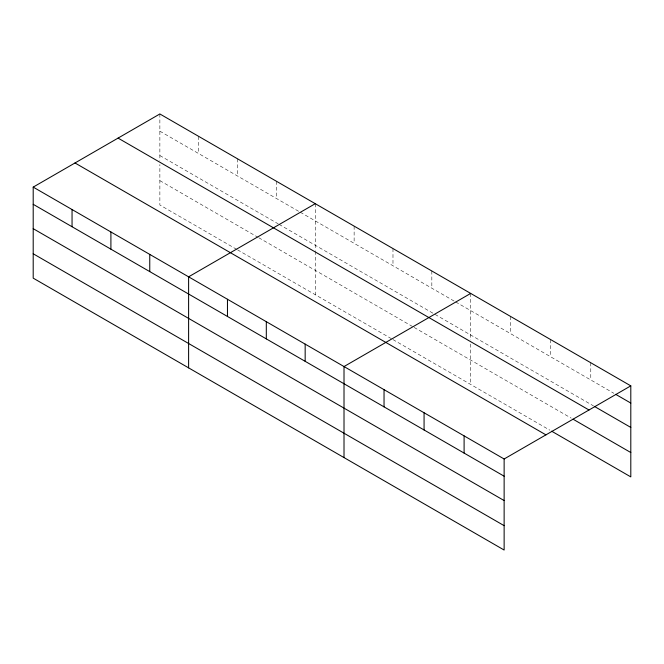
<?xml version="1.0" encoding="UTF-8"?>
<svg xmlns="http://www.w3.org/2000/svg" width="664" height="664" viewBox="0 0 664 664"><rect width="100%" height="100%" fill="white"/><g stroke="black" fill="none" stroke-linecap="round" stroke-linejoin="round"><path stroke-width="0.5" stroke-dasharray="3.32 2.49" d="M159.866 131.173L299.381 211.725M300.269 212.231L454.79 301.448M455.67 301.954L613.901 393.304M159.866 155.542L278.191 223.851M279.071 224.366L593.442 405.862M159.866 180.641L257.881 237.231M258.769 237.737L413.29 326.954M414.17 327.46L571.198 418.121M236.691 249.357L159.866 205.01L159.866 164.581M237.571 249.871L392.1 339.08M392.98 339.594L549.85 430.164M590.769 362.751L590.769 379.957M550.738 339.636L550.738 356.842M510.716 316.529L510.716 333.735M470.685 293.422L470.685 340.009M470.685 344.027L470.685 384.456M431.832 270.987L431.832 288.193M392.98 248.552L392.98 265.758M354.128 226.125L354.128 243.331M315.276 203.69L315.276 250.286M315.276 251.291L315.276 294.733M276.423 181.264L276.423 198.47M237.571 158.829L237.571 176.035M198.719 136.402L198.719 153.608M159.866 113.967L159.866 160.563"/><path stroke-width="1" d="M33.2 187.107L504.134 458.99L504.134 550.033L33.2 278.141L33.2 187.107L159.866 113.967L630.8 385.859L630.8 476.893L551.635 431.193M315.276 203.69L188.609 276.83L188.609 367.864M470.685 293.422L344.01 366.553L344.01 457.587M504.134 458.99L630.8 385.859M615.677 394.333L630.8 403.065M594.33 406.376L630.8 427.433M118.067 138.104L589.001 409.995M572.982 419.15L630.8 452.533M74.999 162.97L545.933 434.862M33.2 204.304L504.134 476.196M33.2 228.673L504.134 500.565M33.2 253.772L504.134 525.664M464.103 435.883L464.103 453.089M424.072 412.767L424.072 429.973M384.041 389.66L384.041 406.866M305.166 344.118L305.166 361.324M266.314 321.691L266.314 338.897M227.462 299.257L227.462 316.462M149.757 254.395L149.757 271.601M110.905 231.968L110.905 249.174M72.052 209.533L72.052 226.739"/></g></svg>
